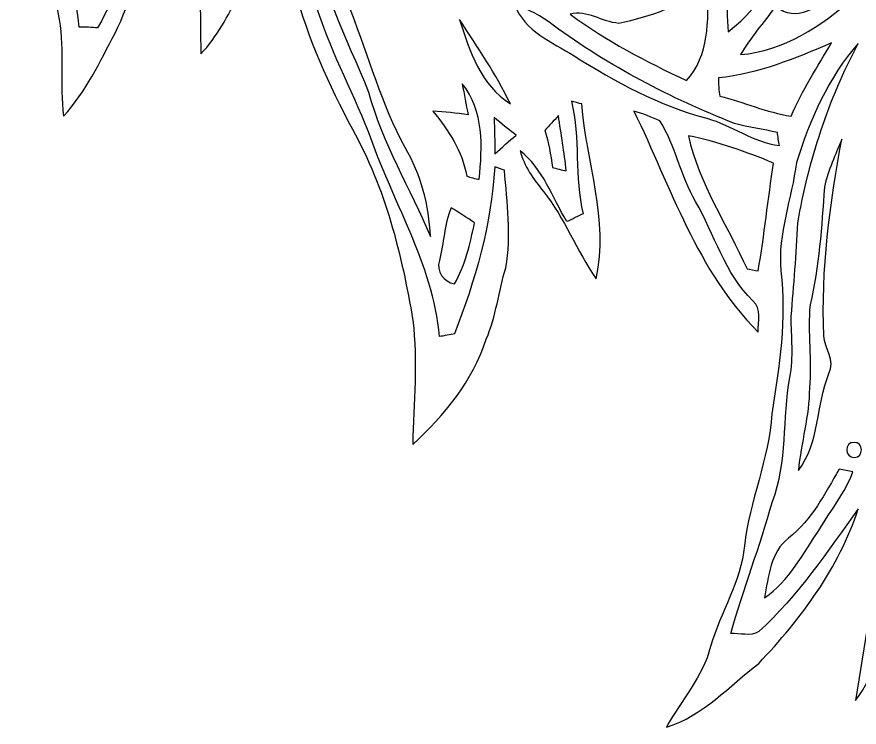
# Model space of a CAD drawing. Extents: x -110 to 93, y -182 to 230.
# Drawn here: x -89.43 to -45.53, y -126.41 to -89.37 of the extents above; entities that cross this region are included whole.
import ezdxf

# ---------------------------------------------------------------- set-up
doc = ezdxf.new("R2010")
doc.units = 0
doc.header["$MEASUREMENT"] = 0
doc.layers.add('LAAG_1', color=7, linetype='CONTINUOUS')

msp = doc.modelspace()

# ---------------------------------------------------------------- linework, layer by layer
at = {"layer": 'LAAG_1', "color": 250}
for points, knots in [([(-86.3422, -60.9455), (-85.8001, -61.0138), (-85.5631, -61.5902), (-85.1904, -61.9291), (-85.1904, -61.9291), (-86.5456, -64.775), (-87.5283, -67.7901), (-88.3755, -70.8064), (-88.3755, -70.8064), (-88.6802, -74.6353), (-88.8839, -78.5315), (-87.8672, -82.2591), (-87.8672, -82.2591), (-87.1217, -84.7656), (-86.4781, -87.3416), (-86.1731, -89.9166), (-86.1731, -89.9166), (-85.9356, -89.9166), (-85.4615, -89.9166), (-85.2243, -89.9496), (-85.2243, -89.9496), (-82.988, -86.2231), (-83.1911, -81.751), (-82.1069, -77.6841), (-82.1069, -77.6841), (-81.3276, -78.6335), (-80.955, -79.8199), (-80.2437, -80.8018), (-80.2437, -80.8018), (-79.1591, -83.004), (-78.956, -85.4775), (-78.7863, -87.8833), (-78.7863, -87.8833), (-78.2782, -87.7135), (-77.8716, -87.3752), (-77.8039, -86.8331), (-77.8039, -86.8331), (-77.2617, -85.0709), (-76.957, -83.2753), (-76.6517, -81.4789), (-76.6517, -81.4789), (-76.5163, -82.2244), (-76.4147, -83.004), (-76.6181, -83.7496), (-76.6181, -83.7496), (-76.9569, -85.2738), (-77.0583, -86.8673), (-77.8378, -88.2558), (-77.8378, -88.2558), (-78.4473, -89.3066), (-78.9896, -90.4245), (-79.8371, -91.3051), (-79.8371, -91.3051), (-79.8706, -89.2046), (-79.8707, -87.1041), (-79.9387, -85.0037), (-79.9387, -85.0037), (-80.311, -83.2068), (-80.311, -81.2761), (-81.3276, -79.6837), (-81.3276, -79.6837), (-82.4461, -83.1732), (-82.6492, -86.9009), (-84.3093, -90.2219), (-84.3093, -90.2219), (-85.0888, -91.7122), (-85.8343, -93.2711), (-86.9862, -94.5582), (-86.9862, -94.5582), (-87.2233, -92.8639), (-86.9183, -91.1696), (-87.2233, -89.5099), (-87.2233, -89.5099), (-87.8333, -85.6468), (-89.0191, -81.8856), (-89.1886, -77.9562), (-89.1886, -77.9562), (-89.426, -75.6851), (-89.3241, -73.3818), (-89.0871, -71.1111), (-89.0871, -71.1111), (-88.2398, -67.7225), (-87.6298, -64.2328), (-86.3422, -60.9455), (-86.3422, -60.9455), (-86.3422, -60.9455), (-86.3422, -60.9455), (-86.3422, -60.9455)], [0, 0, 0, 0, 0.0454545, 0.0454545, 0.0454545, 0.0454545, 0.0909091, 0.0909091, 0.0909091, 0.0909091, 0.1363636, 0.1363636, 0.1363636, 0.1363636, 0.1818182, 0.1818182, 0.1818182, 0.1818182, 0.2272727, 0.2272727, 0.2272727, 0.2272727, 0.2727273, 0.2727273, 0.2727273, 0.2727273, 0.3181818, 0.3181818, 0.3181818, 0.3181818, 0.3636364, 0.3636364, 0.3636364, 0.3636364, 0.4090909, 0.4090909, 0.4090909, 0.4090909, 0.4545455, 0.4545455, 0.4545455, 0.4545455, 0.5, 0.5, 0.5, 0.5, 0.5454545, 0.5454545, 0.5454545, 0.5454545, 0.5909091, 0.5909091, 0.5909091, 0.5909091, 0.6363636, 0.6363636, 0.6363636, 0.6363636, 0.6818182, 0.6818182, 0.6818182, 0.6818182, 0.7272727, 0.7272727, 0.7272727, 0.7272727, 0.7727273, 0.7727273, 0.7727273, 0.7727273, 0.8181818, 0.8181818, 0.8181818, 0.8181818, 0.8636364, 0.8636364, 0.8636364, 0.8636364, 0.9090909, 0.9090909, 0.9090909, 0.9090909, 0.9545455, 0.9545455, 0.9545455, 0.9545455, 1, 1, 1, 1]), ([(-71.9419, -95.2359), (-74.3818, -90.6272), (-76.4147, -85.3757), (-75.3304, -80.0899), (-75.3304, -80.0899), (-74.449, -81.1412), (-75.0593, -82.5638), (-74.7204, -83.7838), (-74.7204, -83.7838), (-74.3139, -85.3756), (-74.4157, -87.0695), (-73.8735, -88.6282), (-73.8735, -88.6282), (-73.1617, -90.9662), (-72.0094, -93.102), (-71.095, -95.371), (-71.095, -95.371), (-69.9086, -98.9288), (-67.7408, -102.2163), (-67.4015, -106.0451), (-67.4015, -106.0451), (-67.1983, -106.0109), (-66.7917, -105.9432), (-66.6222, -105.9091), (-66.6222, -105.9091), (-65.5384, -103.1302), (-64.6909, -100.183), (-64.5218, -97.2008), (-64.5218, -97.2008), (-64.3859, -97.2345), (-64.1488, -97.337), (-64.0135, -97.3706), (-64.0135, -97.3706), (-63.8778, -99.0645), (-63.6407, -100.7593), (-63.946, -102.4527), (-63.946, -102.4527), (-64.3182, -103.6725), (-64.4539, -104.9938), (-64.9617, -106.1802), (-64.9617, -106.1802), (-65.6736, -108.3484), (-67.1308, -110.1446), (-68.7907, -111.6693), (-68.7907, -111.6693), (-68.7573, -109.5006), (-68.5196, -107.3324), (-68.7907, -105.1977), (-68.7907, -105.1977), (-69.3669, -101.7416), (-70.214, -98.3194), (-71.9419, -95.2359), (-71.9419, -95.2359), (-71.9419, -95.2359), (-71.9419, -95.2359), (-71.9419, -95.2359)], [0, 0, 0, 0, 0.0714286, 0.0714286, 0.0714286, 0.0714286, 0.1428571, 0.1428571, 0.1428571, 0.1428571, 0.2142857, 0.2142857, 0.2142857, 0.2142857, 0.2857143, 0.2857143, 0.2857143, 0.2857143, 0.3571429, 0.3571429, 0.3571429, 0.3571429, 0.4285714, 0.4285714, 0.4285714, 0.4285714, 0.5, 0.5, 0.5, 0.5, 0.5714286, 0.5714286, 0.5714286, 0.5714286, 0.6428571, 0.6428571, 0.6428571, 0.6428571, 0.7142857, 0.7142857, 0.7142857, 0.7142857, 0.7857143, 0.7857143, 0.7857143, 0.7857143, 0.8571429, 0.8571429, 0.8571429, 0.8571429, 0.9285714, 0.9285714, 0.9285714, 0.9285714, 1, 1, 1, 1]), ([(-73.7041, -84.4951), (-72.518, -85.7481), (-72.5861, -87.5786), (-72.0094, -89.1033), (-72.0094, -89.1033), (-71.0611, -91.4743), (-70.4172, -93.9484), (-69.1976, -96.1844), (-69.1976, -96.1844), (-68.3505, -97.6076), (-67.9439, -99.2005), (-67.8763, -100.8271), (-67.8763, -100.8271), (-68.9266, -98.3194), (-70.3834, -95.9474), (-71.095, -93.3041), (-71.095, -93.3041), (-72.213, -90.4583), (-73.8735, -87.6805), (-73.7041, -84.4951), (-73.7041, -84.4951), (-73.7041, -84.4951), (-73.7041, -84.4951), (-73.7041, -84.4951)], [0, 0, 0, 0, 0.1666667, 0.1666667, 0.1666667, 0.1666667, 0.3333333, 0.3333333, 0.3333333, 0.3333333, 0.5, 0.5, 0.5, 0.5, 0.6666667, 0.6666667, 0.6666667, 0.6666667, 0.8333333, 0.8333333, 0.8333333, 0.8333333, 1, 1, 1, 1]), ([(-52.3915, -85.6809), (-51.0696, -85.4098), (-49.7825, -84.9696), (-48.4951, -84.5966), (-48.4951, -84.5966), (-49.5117, -86.5956), (-50.4944, -88.7639), (-52.3577, -90.1529), (-52.3577, -90.1529), (-52.4592, -88.6623), (-52.4254, -87.1714), (-52.3915, -85.6809), (-52.3915, -85.6809), (-52.3915, -85.6809), (-52.3915, -85.6809), (-52.3915, -85.6809)], [0, 0, 0, 0, 0.25, 0.25, 0.25, 0.25, 0.5, 0.5, 0.5, 0.5, 0.75, 0.75, 0.75, 0.75, 1, 1, 1, 1]), ([(-46.699, -88.1885), (-45.2762, -87.1041), (-44.1575, -85.5794), (-42.4637, -84.867), (-42.4637, -84.867), (-43.1753, -86.3922), (-44.6664, -87.2733), (-45.8179, -88.3919), (-45.8179, -88.3919), (-47.5122, -89.8482), (-49.4439, -91.1696), (-51.7138, -91.3398), (-51.7138, -91.3398), (-51.1716, -90.4583), (-50.528, -89.6791), (-49.8844, -88.8321), (-49.8844, -88.8321), (-48.7999, -89.7468), (-47.6476, -88.7985), (-46.699, -88.1886), (-46.699, -88.1886), (-46.699, -88.1886), (-46.699, -88.1885), (-46.699, -88.1885)], [0, 0, 0, 0, 0.1666667, 0.1666667, 0.1666667, 0.1666667, 0.3333333, 0.3333333, 0.3333333, 0.3333333, 0.5, 0.5, 0.5, 0.5, 0.6666667, 0.6666667, 0.6666667, 0.6666667, 0.8333333, 0.8333333, 0.8333333, 0.8333333, 1, 1, 1, 1]), ([(-58.0498, -89.7132), (-56.4235, -89.3744), (-54.8648, -88.7985), (-53.4421, -87.8833), (-53.4421, -87.8833), (-53.3742, -89.5772), (-53.3401, -91.3729), (-54.5259, -92.6952), (-54.5259, -92.6952), (-56.6268, -91.7122), (-58.7273, -90.6274), (-60.5914, -89.2382), (-60.5914, -89.2382), (-59.7097, -89.0019), (-58.9307, -89.6449), (-58.0499, -89.7132), (-58.0499, -89.7132), (-58.0499, -89.7132), (-58.0498, -89.7132), (-58.0498, -89.7132)], [0, 0, 0, 0, 0.2, 0.2, 0.2, 0.2, 0.4, 0.4, 0.4, 0.4, 0.6, 0.6, 0.6, 0.6, 0.8, 0.8, 0.8, 0.8, 1, 1, 1, 1]), ([(-63.4712, -88.7638), (-62.7593, -88.9672), (-62.0816, -89.3402), (-61.4719, -89.8151), (-61.4719, -89.8151), (-58.5579, -91.9492), (-55.3734, -93.61), (-52.0188, -94.9312), (-52.0188, -94.9312), (-51.3069, -95.1346), (-50.528, -95.2359), (-49.7825, -95.4052), (-49.7825, -95.4052), (-49.7825, -95.5748), (-49.7149, -95.9131), (-49.6806, -96.0829), (-49.6806, -96.0829), (-51.0696, -95.9131), (-52.1547, -95.0331), (-53.4757, -94.6597), (-53.4757, -94.6597), (-55.949, -94.0154), (-58.2192, -92.7626), (-60.3877, -91.407), (-60.3877, -91.407), (-61.5396, -90.6956), (-62.9633, -90.1198), (-63.4712, -88.7639), (-63.4712, -88.7639), (-63.4712, -88.7639), (-63.4712, -88.7638), (-63.4712, -88.7638)], [0, 0, 0, 0, 0.125, 0.125, 0.125, 0.125, 0.25, 0.25, 0.25, 0.25, 0.375, 0.375, 0.375, 0.375, 0.5, 0.5, 0.5, 0.5, 0.625, 0.625, 0.625, 0.625, 0.75, 0.75, 0.75, 0.75, 0.875, 0.875, 0.875, 0.875, 1, 1, 1, 1]), ([(-66.3513, -89.5098), (-65.4368, -90.9326), (-64.4539, -92.3564), (-63.7085, -93.9147), (-63.7085, -93.9147), (-65.2334, -92.9316), (-65.8434, -91.1696), (-66.3513, -89.5099), (-66.3513, -89.5099), (-66.3513, -89.5099), (-66.3513, -89.5098), (-66.3513, -89.5098)], [0, 0, 0, 0, 0.3333333, 0.3333333, 0.3333333, 0.3333333, 0.6666667, 0.6666667, 0.6666667, 0.6666667, 1, 1, 1, 1]), ([(-48.7999, -96.9645), (-48.0885, -94.7269), (-47.1394, -92.5251), (-45.5808, -90.7629), (-45.5808, -90.7629), (-47.1392, -93.6777), (-48.1562, -96.8625), (-48.7318, -100.1152), (-48.7318, -100.1152), (-48.7999, -101.7416), (-48.9353, -103.3678), (-49.0709, -104.9938), (-49.0709, -104.9938), (-49.0709, -106.0451), (-48.9353, -107.1284), (-49.1387, -108.1792), (-49.1387, -108.1792), (-49.5452, -110.3138), (-49.2403, -112.5845), (-50.0536, -114.6509), (-50.0536, -114.6509), (-50.6969, -116.9882), (-51.578, -119.2253), (-52.222, -121.5286), (-52.222, -121.5286), (-51.7477, -121.495), (-51.2057, -121.6982), (-50.7652, -121.4277), (-50.7652, -121.4277), (-48.6982, -119.5636), (-47.1738, -117.2257), (-45.5808, -115.0239), (-45.5808, -115.0239), (-46.5641, -118.1074), (-48.5626, -120.75), (-50.7652, -123.0878), (-50.7652, -123.0878), (-52.2896, -124.24), (-53.6453, -125.8325), (-55.5763, -126.4083), (-55.5763, -126.4083), (-54.797, -124.9855), (-53.6792, -123.7997), (-53.2723, -122.2063), (-53.2723, -122.2063), (-52.7645, -120.4111), (-51.6799, -118.8187), (-51.5103, -116.9552), (-51.5103, -116.9552), (-51.2393, -114.6176), (-50.223, -112.4149), (-50.0872, -110.0768), (-50.0872, -110.0768), (-49.6806, -107.6028), (-49.3079, -105.0958), (-49.613, -102.6229), (-49.613, -102.6229), (-49.7825, -100.6569), (-49.0369, -98.8622), (-48.8001, -96.9645), (-48.8001, -96.9645), (-48.8001, -96.9645), (-48.7999, -96.9645), (-48.7999, -96.9645)], [0, 0, 0, 0, 0.0625, 0.0625, 0.0625, 0.0625, 0.125, 0.125, 0.125, 0.125, 0.1875, 0.1875, 0.1875, 0.1875, 0.25, 0.25, 0.25, 0.25, 0.3125, 0.3125, 0.3125, 0.3125, 0.375, 0.375, 0.375, 0.375, 0.4375, 0.4375, 0.4375, 0.4375, 0.5, 0.5, 0.5, 0.5, 0.5625, 0.5625, 0.5625, 0.5625, 0.625, 0.625, 0.625, 0.625, 0.6875, 0.6875, 0.6875, 0.6875, 0.75, 0.75, 0.75, 0.75, 0.8125, 0.8125, 0.8125, 0.8125, 0.875, 0.875, 0.875, 0.875, 0.9375, 0.9375, 0.9375, 0.9375, 1, 1, 1, 1]), ([(-52.8654, -92.5592), (-50.7994, -92.3564), (-48.8676, -91.5426), (-46.9699, -90.7298), (-46.9699, -90.7298), (-47.7156, -91.9828), (-48.4951, -93.2033), (-49.0709, -94.5582), (-49.0709, -94.5582), (-50.3581, -94.3548), (-51.544, -93.8122), (-52.7978, -93.507), (-52.7978, -93.507), (-52.8317, -93.2711), (-52.8655, -92.7962), (-52.8655, -92.5592), (-52.8655, -92.5592), (-52.8655, -92.5592), (-52.8654, -92.5592), (-52.8654, -92.5592)], [0, 0, 0, 0, 0.2, 0.2, 0.2, 0.2, 0.4, 0.4, 0.4, 0.4, 0.6, 0.6, 0.6, 0.6, 0.8, 0.8, 0.8, 0.8, 1, 1, 1, 1]), ([(-66.2161, -92.8639), (-65.0636, -94.2871), (-65.1657, -96.1512), (-65.3347, -97.8445), (-65.3347, -97.8445), (-65.5045, -97.8108), (-65.8088, -97.7432), (-65.9783, -97.6759), (-65.9783, -97.6759), (-66.2161, -96.3545), (-66.9272, -95.3038), (-67.7408, -94.2871), (-67.7408, -94.2871), (-67.1308, -94.3218), (-66.5211, -94.3891), (-65.9106, -94.4905), (-65.9106, -94.4905), (-66.0124, -93.9482), (-66.1142, -93.4056), (-66.2161, -92.8639), (-66.2161, -92.8639), (-66.2161, -92.8639), (-66.2161, -92.8639), (-66.2161, -92.8639)], [0, 0, 0, 0, 0.1666667, 0.1666667, 0.1666667, 0.1666667, 0.3333333, 0.3333333, 0.3333333, 0.3333333, 0.5, 0.5, 0.5, 0.5, 0.6666667, 0.6666667, 0.6666667, 0.6666667, 0.8333333, 0.8333333, 0.8333333, 0.8333333, 1, 1, 1, 1]), ([(-60.5231, -93.779), (-60.3877, -93.8122), (-60.117, -93.881), (-59.9811, -93.9147), (-59.9811, -93.9147), (-59.7439, -96.9645), (-58.5579, -99.9449), (-59.2359, -103.0284), (-59.2359, -103.0284), (-60.252, -101.5725), (-60.862, -99.8777), (-61.9806, -98.4881), (-61.9806, -98.4881), (-62.4884, -97.8445), (-62.9971, -97.1672), (-63.2001, -96.3545), (-63.2001, -96.3545), (-61.9804, -97.3023), (-61.5397, -98.7939), (-60.7606, -100.0469), (-60.7606, -100.0469), (-60.5231, -99.9449), (-60.117, -99.7426), (-59.9134, -99.6413), (-59.9134, -99.6413), (-60.3877, -97.7089), (-60.0489, -95.7104), (-60.5231, -93.779), (-60.5231, -93.779), (-60.5231, -93.779), (-60.5231, -93.779), (-60.5231, -93.779)], [0, 0, 0, 0, 0.125, 0.125, 0.125, 0.125, 0.25, 0.25, 0.25, 0.25, 0.375, 0.375, 0.375, 0.375, 0.5, 0.5, 0.5, 0.5, 0.625, 0.625, 0.625, 0.625, 0.75, 0.75, 0.75, 0.75, 0.875, 0.875, 0.875, 0.875, 1, 1, 1, 1]), ([(-57.2705, -94.2871), (-56.7962, -94.4227), (-56.3561, -94.5924), (-55.9149, -94.7957), (-55.9149, -94.7957), (-55.1021, -96.0829), (-54.8312, -97.6759), (-54.0517, -98.9971), (-54.0517, -98.9971), (-53.0689, -100.7252), (-52.5269, -102.7584), (-51.0697, -104.1817), (-51.0697, -104.1817), (-50.5959, -104.5877), (-50.7994, -105.2649), (-50.7994, -105.8072), (-50.7994, -105.8072), (-53.9839, -102.6227), (-55.3395, -98.2517), (-57.2705, -94.2871), (-57.2705, -94.2871), (-57.2705, -94.2871), (-57.2705, -94.2871), (-57.2705, -94.2871)], [0, 0, 0, 0, 0.1666667, 0.1666667, 0.1666667, 0.1666667, 0.3333333, 0.3333333, 0.3333333, 0.3333333, 0.5, 0.5, 0.5, 0.5, 0.6666667, 0.6666667, 0.6666667, 0.6666667, 0.8333333, 0.8333333, 0.8333333, 0.8333333, 1, 1, 1, 1]), ([(-64.5555, -94.6261), (-64.1828, -94.9312), (-63.8101, -95.2359), (-63.4035, -95.5412), (-63.4035, -95.5412), (-63.7762, -95.8459), (-64.1488, -96.1844), (-64.5218, -96.5238), (-64.5218, -96.5238), (-64.5218, -95.8795), (-64.5218, -95.2691), (-64.5557, -94.6261), (-64.5557, -94.6261), (-64.5557, -94.6261), (-64.5555, -94.6261), (-64.5555, -94.6261)], [0, 0, 0, 0, 0.25, 0.25, 0.25, 0.25, 0.5, 0.5, 0.5, 0.5, 0.75, 0.75, 0.75, 0.75, 1, 1, 1, 1]), ([(-61.9126, -95.3038), (-61.6753, -95.0331), (-61.438, -94.7957), (-61.2011, -94.5246), (-61.2011, -94.5246), (-61.0657, -95.4729), (-60.8964, -96.4559), (-60.7945, -97.4042), (-60.7945, -97.4042), (-60.998, -97.3706), (-61.3363, -97.2687), (-61.5061, -97.2346), (-61.5061, -97.2346), (-61.6079, -96.5574), (-61.7092, -95.9131), (-61.9127, -95.3038), (-61.9127, -95.3038), (-61.9127, -95.3038), (-61.9126, -95.3038), (-61.9126, -95.3038)], [0, 0, 0, 0, 0.2, 0.2, 0.2, 0.2, 0.4, 0.4, 0.4, 0.4, 0.6, 0.6, 0.6, 0.6, 0.8, 0.8, 0.8, 0.8, 1, 1, 1, 1]), ([(-54.4241, -95.5748), (-52.8993, -95.8795), (-51.4091, -96.4223), (-49.9853, -96.9981), (-49.9853, -96.9981), (-50.2903, -98.8622), (-50.46, -100.7593), (-50.7994, -102.6229), (-50.7994, -102.6229), (-50.9343, -102.5887), (-51.2393, -102.521), (-51.3749, -102.521), (-51.3749, -102.521), (-52.3915, -100.2176), (-53.882, -98.0825), (-54.4243, -95.5748), (-54.4243, -95.5748), (-54.4243, -95.5748), (-54.4241, -95.5748), (-54.4241, -95.5748)], [0, 0, 0, 0, 0.2, 0.2, 0.2, 0.2, 0.4, 0.4, 0.4, 0.4, 0.6, 0.6, 0.6, 0.6, 0.8, 0.8, 0.8, 0.8, 1, 1, 1, 1]), ([(-47.3428, -98.2515), (-47.1392, -97.3706), (-46.7665, -96.5574), (-46.4279, -95.744), (-46.4279, -95.744), (-47.0715, -99.1315), (-47.5124, -102.5546), (-47.377, -106.0109), (-47.377, -106.0109), (-47.3087, -106.655), (-46.7665, -107.2982), (-47.1055, -107.9765), (-47.1055, -107.9765), (-47.7835, -109.6025), (-47.5798, -111.5674), (-48.6982, -113.0243), (-48.6982, -113.0243), (-48.5625, -111.5674), (-48.1221, -110.1778), (-48.1221, -108.7219), (-48.1221, -108.7219), (-47.9867, -107.2982), (-48.224, -105.8418), (-48.0885, -104.3844), (-48.0885, -104.3844), (-47.614, -102.3853), (-47.4785, -100.3186), (-47.3429, -98.2517), (-47.3429, -98.2517), (-47.3429, -98.2517), (-47.3428, -98.2515), (-47.3428, -98.2515)], [0, 0, 0, 0, 0.125, 0.125, 0.125, 0.125, 0.25, 0.25, 0.25, 0.25, 0.375, 0.375, 0.375, 0.375, 0.5, 0.5, 0.5, 0.5, 0.625, 0.625, 0.625, 0.625, 0.75, 0.75, 0.75, 0.75, 0.875, 0.875, 0.875, 0.875, 1, 1, 1, 1]), ([(-66.7917, -99.3356), (-66.3852, -99.573), (-65.9783, -99.8436), (-65.572, -100.1152), (-65.572, -100.1152), (-65.8088, -101.199), (-66.0465, -102.317), (-66.6222, -103.3006), (-66.6222, -103.3006), (-67.1647, -103.1985), (-67.6046, -102.6229), (-67.4015, -102.0812), (-67.4015, -102.0812), (-67.1647, -101.1648), (-67.1647, -100.2176), (-66.7917, -99.3356), (-66.7917, -99.3356), (-66.7917, -99.3356), (-66.7917, -99.3356), (-66.7917, -99.3356)], [0, 0, 0, 0, 0.2, 0.2, 0.2, 0.2, 0.4, 0.4, 0.4, 0.4, 0.6, 0.6, 0.6, 0.6, 0.8, 0.8, 0.8, 0.8, 1, 1, 1, 1]), ([(-45.7843, -111.5674), (-45.3097, -111.5332), (-45.2764, -112.347), (-45.7845, -112.347), (-45.7845, -112.347), (-46.2921, -112.3811), (-46.3263, -111.5332), (-45.7845, -111.5674), (-45.7845, -111.5674), (-45.7845, -111.5674), (-45.7843, -111.5674), (-45.7843, -111.5674)], [0, 0, 0, 0, 0.3333333, 0.3333333, 0.3333333, 0.3333333, 0.6666667, 0.6666667, 0.6666667, 0.6666667, 1, 1, 1, 1]), ([(-46.5641, -112.9569), (-46.3263, -112.9907), (-46.0893, -113.0584), (-45.8515, -113.0926), (-45.8515, -113.0926), (-46.2586, -114.1764), (-47.0043, -115.0911), (-47.5798, -116.0741), (-47.5798, -116.0741), (-48.4605, -117.3617), (-49.1723, -118.7845), (-50.46, -119.6656), (-50.46, -119.6656), (-50.2566, -118.5817), (-50.155, -117.2604), (-49.2067, -116.5485), (-49.2067, -116.5485), (-47.9867, -115.5997), (-47.3087, -114.2105), (-46.5641, -112.957), (-46.5641, -112.957), (-46.5641, -112.957), (-46.5641, -112.9569), (-46.5641, -112.9569)], [0, 0, 0, 0, 0.1666667, 0.1666667, 0.1666667, 0.1666667, 0.3333333, 0.3333333, 0.3333333, 0.3333333, 0.5, 0.5, 0.5, 0.5, 0.6666667, 0.6666667, 0.6666667, 0.6666667, 0.8333333, 0.8333333, 0.8333333, 0.8333333, 1, 1, 1, 1]), ([(-44.6664, -116.3782), (-43.8189, -116.4125), (-43.0397, -116.2091), (-42.4637, -115.5997), (-42.4637, -115.5997), (-44.09, -118.5139), (-43.6494, -122.2746), (-45.7166, -125.0191), (-45.7166, -125.0191), (-45.3097, -122.1386), (-44.6323, -119.2932), (-44.6664, -116.3782), (-44.6664, -116.3782), (-44.6664, -116.3782), (-44.6664, -116.3782), (-44.6664, -116.3782)], [0, 0, 0, 0, 0.25, 0.25, 0.25, 0.25, 0.5, 0.5, 0.5, 0.5, 0.75, 0.75, 0.75, 0.75, 1, 1, 1, 1])]:
    msp.add_open_spline(points, degree=3, knots=knots, dxfattribs=at)

doc.saveas('drawing.dxf')
